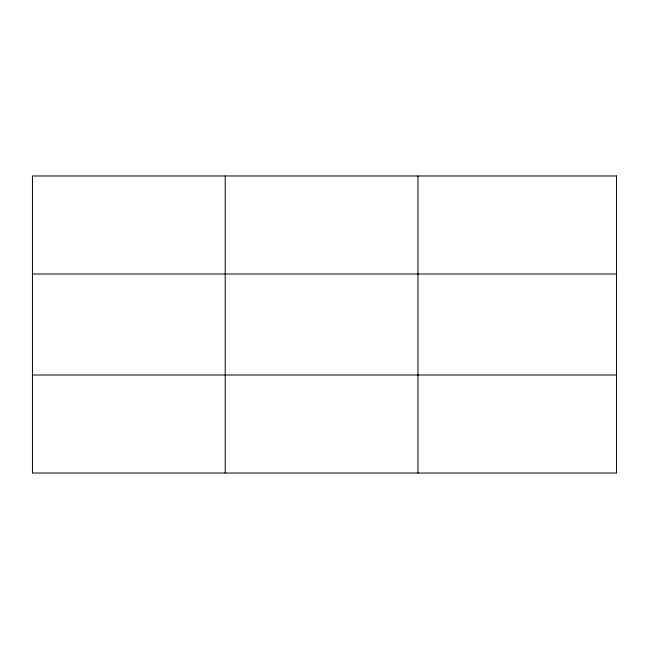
<?xml version="1.0" encoding="UTF-8"?>
<svg xmlns="http://www.w3.org/2000/svg" width="649" height="649" viewBox="0 0 649 649"><rect width="100%" height="100%" fill="white"/><g stroke="black" fill="none" stroke-linecap="round" stroke-linejoin="round"><path stroke-width="0.97" d="M225.203 175.976L225.203 473.024M417.956 175.976L417.956 473.024M32.45 274L616.55 274M32.45 375L616.55 375M616.55 175.976L616.55 473.024L32.45 473.024L32.45 175.976L616.55 175.976"/></g></svg>
